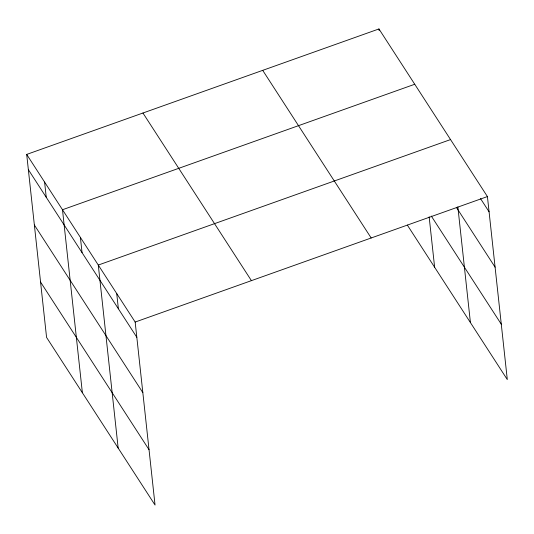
<?xml version="1.0" encoding="UTF-8"?>
<svg xmlns="http://www.w3.org/2000/svg" width="534" height="534" viewBox="0 0 534 534"><rect width="100%" height="100%" fill="white"/><g stroke="black" fill="none" stroke-linecap="round" stroke-linejoin="round"><path stroke-width="0.8" d="M26.7 154.419L135.169 322.055L155.047 505.057L46.578 337.428L26.7 154.419L378.953 28.943L487.422 196.572L507.3 379.581L407.335 225.081M414.744 84.259L62.491 209.742L82.376 392.744M450.542 139.581L98.289 265.058L118.168 448.066M135.169 322.055L487.422 196.572M480.527 198.601L489.077 211.804M456.416 207.412L495.091 267.174M431.298 216.05L501.286 324.211M262.708 70.348L371.177 237.984M142.945 113.014L251.414 280.644M28.355 169.652L136.824 337.288M34.37 225.014L142.838 392.65M40.564 282.059L149.033 449.695M457.852 206.872L470.421 322.583M429.149 216.857L434.629 267.267M378.953 28.943L379.127 30.545M116.726 293.56L118.381 308.786M80.394 237.396L82.049 252.629M44.596 182.081L46.251 197.313"/></g></svg>
